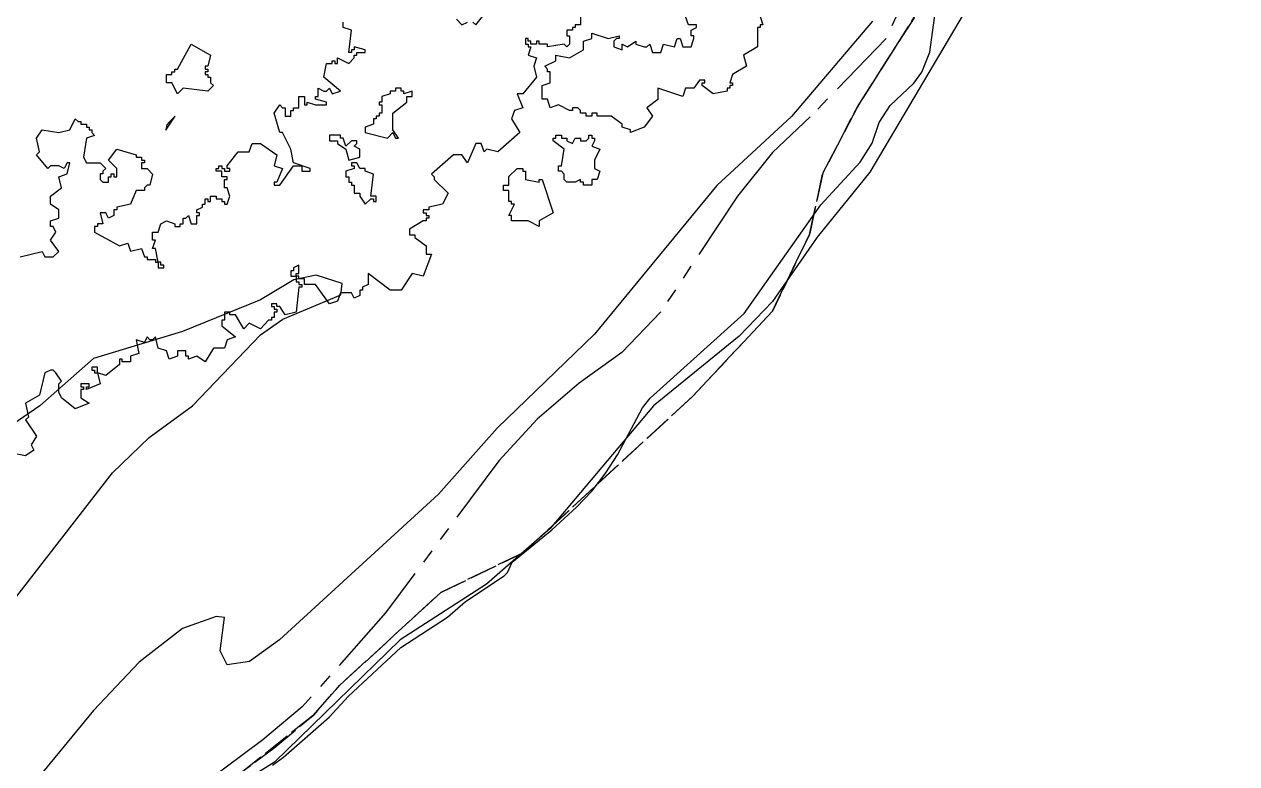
# Model space of a CAD drawing. Header units: metres. Extents: x -400 to 800, y -650 to 500.
# Drawn here: x 431.6 to 541.3, y -492.1 to -425.2 of the extents above; entities that cross this region are included whole.
import ezdxf

# ---------------------------------------------------------------- set-up
doc = ezdxf.new("R2010")
doc.units = ezdxf.units.M
doc.header["$LTSCALE"] = 2
for name, pattern in [('DASHDOT', [3.556, 2.54, -0.508, 0, -0.508]), ('DASHED', [1.524, 1.27, -0.254]), ('PHANTOM', [6.35, 3.175, -0.635, 0.635, -0.635, 0.635, -0.635])]:
    doc.linetypes.add(name, pattern=pattern)
for name, color, linetype in [('SITE-FLOOD-LIMIT', 5, 'DASHED'), ('SITE-PROPERTY', 7, 'PHANTOM'), ('SITE-SETBACK-WATER', 1, 'DASHDOT'), ('SITE-TREE-CANOPY', 94, 'CONTINUOUS'), ('SITE-WATER-EDGE', 5, 'CONTINUOUS'), ('TOPO-CONTOUR-MAJOR', 8, 'CONTINUOUS'), ('TOPO-CONTOUR-MINOR', 9, 'CONTINUOUS')]:
    doc.layers.add(name, color=color, linetype=linetype)

msp = doc.modelspace()

# ---------------------------------------------------------------- linework, layer by layer
at = {"layer": 'SITE-FLOOD-LIMIT'}
for points in [[(447.55, -495.62), (454.15, -490.72), (457.73, -487.73), (460.13, -485.02), (469.26, -476.64), (476.71, -473.04), (492.08, -458.87), (499.29, -451.18), (502.65, -444.22), (503.85, -438.69), (506.98, -432.69), (515.38, -419.47), (524.27, -404.1), (529.56, -393.05), (533.16, -382.72), (534.6, -375.52), (535.56, -364.71), (535.56, -356.3), (537, -350.53), (539.41, -344.77), (541.33, -336.6), (540.85, -326.51), (538.69, -313.54)], [(538.69, -313.54), (540.85, -326.51), (541.33, -336.6), (539.41, -344.77), (537, -350.53), (535.56, -356.3), (535.56, -364.71), (534.6, -375.52), (533.16, -382.72), (529.56, -393.05), (524.27, -404.1), (515.38, -419.47), (506.98, -432.69), (503.85, -438.69), (502.65, -444.22), (499.29, -451.18), (492.08, -458.87), (476.71, -473.04), (469.26, -476.64), (460.13, -485.02), (457.73, -487.73), (451.03, -493.09)]]:
    msp.add_lwpolyline(points, dxfattribs=at)
at = {"layer": 'SITE-PROPERTY'}
msp.add_lwpolyline([(512.72, -419.55), (509.59, -426.5), (502.71, -433.59), (499.29, -436.82), (496.13, -440.77), (489.18, -451.22), (485.66, -454.91), (481.78, -457.69), (478, -460.94), (474.53, -464.73), (464.26, -478.47), (456.73, -486.99), (453.15, -489.97), (446.55, -494.87)], dxfattribs=at)
at = {"layer": 'SITE-SETBACK-WATER'}
msp.add_lwpolyline([(444.68, -434.08), (444.45, -434.3), (444.38, -434.8), (445.23, -433.51)], close=True, dxfattribs=at)
at = {"layer": 'SITE-TREE-CANOPY'}
for points in [[(481.93, -424.51), (481.93, -425.25), (481.43, -425.25), (481.43, -425.51), (481.18, -425.51), (481.18, -425.75), (480.68, -425.75), (480.68, -426.25), (480.93, -426.25), (480.93, -427.01), (480.68, -427.26), (480.43, -427.01), (478.93, -427.26), (478.93, -427.01), (478.18, -427.01), (478.18, -426.75), (477.93, -426.75), (477.93, -427.01), (477.43, -427.01), (477.43, -426.75), (477.18, -426.75), (477.18, -426.51), (476.93, -426.51), (476.93, -427.01), (477.18, -427.01), (477.18, -427.26), (477.43, -427.26), (477.18, -428.01), (477.93, -428.26), (477.68, -429.01), (477.93, -430), (476.68, -431.5), (476.18, -431.5), (476.68, -432.76), (475.93, -433.01), (475.68, -433.76), (476.43, -435.01), (474.43, -436.75), (473.43, -436.51), (473.18, -436.75), (472.93, -436.01), (472.43, -436.01), (471.68, -437.76), (471.18, -437.01), (470.43, -437.01), (468.43, -438.76), (468.68, -439.01), (468.68, -439.26), (469.93, -440.5), (469.43, -441.5), (468.18, -441.76), (468.18, -442), (467.68, -442), (467.68, -442.26), (467.93, -442.26), (467.93, -442.51), (468.18, -442.51), (468.18, -442.76), (467.93, -442.76), (467.93, -443.01), (467.68, -443.01), (466.43, -443.76), (466.43, -444.25), (466.93, -444.25), (466.93, -444.51), (467.93, -445.25), (467.93, -446.01), (468.43, -446.01), (467.68, -448.01), (466.68, -447.76), (465.68, -449.26), (464.68, -449.26), (462.68, -447.76), (462.68, -448.76), (462.18, -449.01), (462.18, -449.26), (461.93, -449.26), (461.93, -449.76), (461.43, -450), (461.18, -449.5), (460.18, -449.5), (459.93, -450.26), (459.18, -450.5), (457.93, -448.76), (456.93, -448.76), (456.93, -448.26), (456.43, -448.26), (456.43, -448.01), (456.18, -448.01), (456.18, -448.51), (456.43, -448.51), (456.43, -448.76), (456.68, -448.76), (456.68, -449.01), (456.43, -449.01), (456.18, -451.26), (455.18, -451.5), (454.68, -450.76), (454.43, -450.76), (454.43, -450.5), (453.93, -450.5), (453.93, -450.76), (454.18, -450.76), (454.18, -451), (454.43, -451), (454.43, -451.26), (454.18, -451.26), (454.18, -451.76), (453.93, -451.76), (453.93, -452), (453.68, -452), (452.93, -452.76), (451.93, -452.26), (451.43, -452.76), (450.68, -451.5), (450.18, -451.5), (450.18, -451.26), (449.68, -451.26), (449.68, -452), (449.43, -452), (449.43, -452.5), (450.68, -453.51), (449.93, -453.76), (449.68, -454.51), (448.68, -454.51), (447.93, -455.75), (447.18, -455.25), (446.43, -455.51), (446.43, -455.25), (446.18, -455.25), (446.18, -454.76), (445.43, -454.76), (445.43, -455.25), (444.68, -455.51), (444.43, -454.76), (443.68, -454.51), (443.43, -453.51), (443.18, -453.76), (442.93, -453.76), (442.68, -453.51), (442.43, -454.01), (441.68, -453.76), (441.93, -455.01), (441.18, -455.25), (441.18, -455.75), (440.43, -455.75), (440.43, -455.51), (440.18, -455.51), (440.18, -456.01), (438.93, -457.01), (438.18, -456.75), (438.43, -457.75), (437.18, -458.25), (437.18, -458.01), (437.43, -458.01), (437.43, -457.75), (436.68, -457.75), (436.68, -458.01), (436.93, -458.01), (436.93, -458.25), (436.68, -458.25), (436.68, -459.01), (437.43, -459.51), (436.18, -460.01), (434.93, -459.01), (434.68, -458.51), (434.68, -457.75), (434.93, -457.51), (434.43, -456.75), (434.18, -456.51), (433.93, -456.51), (433.43, -456.75), (432.93, -458.76), (431.68, -459.51), (431.93, -460.76), (431.68, -461), (432.68, -462.5), (432.18, -463.26), (432.43, -463.76), (431.68, -464.26), (430.43, -464.01)], [(470.68, -424.75), (471.18, -425.25), (471.68, -425.01)], [(472.18, -425.01), (472.43, -425.25), (473.43, -424.01)], [(497.93, -423.75), (498.43, -425.25), (498.18, -425.25), (498.18, -425.51), (497.93, -425.51), (497.93, -427.26), (496.68, -428.01), (496.93, -429), (495.68, -429.76), (495.43, -430.5), (495.68, -430.5), (495.68, -430.76), (495.43, -430.76), (495.43, -431), (495.18, -431), (495.18, -431.26), (493.93, -431.51), (492.93, -430.76), (492.93, -430.5), (493.18, -430.5), (493.18, -430.26), (492.68, -430.26), (492.18, -431), (491.43, -431), (491.18, -431.76), (488.93, -431), (488.93, -432.01), (487.93, -432.76), (488.43, -433.51), (487.68, -434.51), (486.43, -435.01), (486.43, -434.75), (485.68, -434.51), (485.68, -434.25), (484.68, -433.51), (483.43, -433.51), (483.43, -433.26), (482.93, -433.26), (482.93, -433.51), (482.43, -433.51), (482.43, -433.26), (481.93, -433.26), (481.93, -433.01), (481.68, -432.76), (481.18, -432.76), (481.18, -433.01), (480.93, -433.01), (479.93, -432.51), (479.18, -432.76), (478.93, -432), (478.43, -432), (478.43, -430.76), (479.18, -430.5), (479.18, -429.5), (478.93, -429.5), (478.93, -429.26), (478.68, -429), (479.68, -428.51), (479.68, -428.01), (480.93, -428.26), (482.18, -427.51), (482.18, -426.75), (482.93, -426.51), (482.93, -426.01), (484.43, -426.51), (485.43, -426.25), (485.43, -426.51), (485.18, -426.51), (484.93, -426.75), (484.93, -427.26), (485.68, -427.51), (485.68, -427.01), (486.18, -427.26), (486.93, -426.75), (486.93, -427.01), (487.68, -427.26), (487.93, -427.26), (488.18, -427.01), (488.43, -427.76), (489.18, -427.76), (489.43, -427.01), (490.43, -427.26), (490.68, -426.51), (490.93, -426.51), (491.18, -427.26), (491.93, -427.26), (492.18, -426.51), (492.18, -426.25), (491.93, -426.25), (491.93, -425.75), (492.43, -425.51), (492.43, -425.25), (491.68, -425.25), (491.43, -424.51)], [(431.18, -446.25), (433.18, -445.76), (433.43, -446.25), (434.18, -446.25), (434.68, -445.76), (433.93, -444.76), (434.43, -444.01), (434.18, -443.5), (433.93, -443.5), (433.93, -443), (434.68, -442.76), (434.68, -442), (433.93, -441.5), (433.93, -440.76), (434.93, -440.01), (434.68, -439.01), (435.43, -438.75), (435.68, -437.75), (435.43, -437.75), (435.18, -438.25), (434.68, -438.01), (433.93, -438.01), (433.68, -438.25), (432.68, -437.01), (432.93, -436.75), (432.68, -435.51), (433.18, -434.76), (434.68, -435.01), (435.68, -434.76), (436.18, -433.76), (436.43, -434), (436.68, -434), (436.68, -434.26), (437.18, -434.26), (437.18, -434.51), (437.43, -434.51), (437.43, -434.76), (437.68, -434.76), (437.68, -435.01), (437.93, -435.26), (437.18, -435.51), (436.93, -437.25), (437.18, -437.75), (438.43, -437.75), (438.93, -438.25), (438.68, -438.51), (438.68, -438.75), (438.43, -438.75), (438.43, -439.26), (438.68, -439.51), (439.18, -439.51), (439.18, -439.01), (439.43, -439.01), (439.43, -438.75), (439.68, -438.75), (439.68, -439.01), (439.93, -439.01), (439.93, -438.25), (439.18, -437.51), (439.93, -436.51), (441.68, -437.01), (441.68, -437.25), (442.18, -437.25), (442.18, -437.51), (442.43, -437.51), (442.43, -437.75), (442.18, -437.75), (442.18, -438.25), (442.68, -438.25), (443.18, -438.76), (442.93, -439.76), (442.68, -439.76), (442.43, -440.01), (442.43, -440.26), (441.68, -440.26), (441.18, -441.5), (439.93, -441.76), (439.93, -442), (439.68, -442), (439.68, -442.5), (439.18, -442.76), (438.93, -442.26), (438.43, -442.26), (438.68, -443.26), (438.18, -443.26), (438.18, -443.5), (437.93, -443.5), (437.93, -444.01), (440.18, -445.26), (440.93, -445.01), (441.18, -445.75), (442.18, -445.51), (442.43, -446.25), (442.68, -446.25), (442.68, -446.51), (443.43, -446.51), (443.43, -446.75), (443.68, -446.75), (443.43, -445.51), (443.18, -445.51), (443.43, -444.76), (443.18, -444.76), (443.18, -444.01), (443.68, -444.01), (443.93, -443.26), (444.43, -443), (445.18, -443.26), (445.18, -443.51), (445.68, -443.51), (445.68, -443.26), (445.93, -443.26), (445.93, -442.76), (446.18, -442.76), (446.43, -442.5), (446.68, -443.26), (447.18, -443.26), (447.18, -442.5), (447.43, -442.5), (447.43, -442.26), (447.18, -442.26), (447.18, -442), (447.68, -441.76), (447.68, -441.5), (447.93, -441.5), (447.93, -441), (448.18, -441), (448.18, -441.26), (448.43, -441.26), (448.43, -440.76), (448.93, -440.76), (448.93, -441), (449.43, -441), (449.43, -441.26), (449.68, -441.26), (449.68, -441.5), (449.93, -441.5), (450.18, -440.76), (449.93, -440.01), (449.68, -440.01), (449.68, -439.26), (449.93, -439.26), (449.93, -439.01), (449.43, -439.01), (449.43, -438.51), (448.93, -438.51), (448.93, -438.25), (449.18, -438.25), (449.18, -438.01), (449.43, -438.01), (449.43, -438.25), (449.68, -438.25), (449.68, -438.51), (450.18, -438.51), (450.18, -438.25), (449.93, -438.25), (449.93, -438.01), (450.93, -436.75), (451.93, -436.75), (452.18, -436.01), (452.93, -436.01), (454.43, -437.01), (454.18, -438.01), (454.93, -438.26), (454.43, -439.51), (454.18, -439.51), (454.18, -439.76), (454.68, -439.76), (455.93, -438.01), (456.68, -438.01), (456.68, -438.51), (457.43, -438.51), (457.43, -438.26), (455.93, -437.75), (455.68, -436.51), (454.93, -435.01), (454.68, -435.01), (454.18, -433.26), (454.68, -432.5), (454.93, -432.76), (455.18, -432.76), (455.18, -433.51), (455.68, -433.51), (455.68, -433), (455.93, -433), (455.93, -432.76), (456.43, -432.76), (456.43, -431.76), (456.93, -431.76), (456.93, -432.5), (457.18, -432.5), (457.18, -432.26), (457.93, -432.5), (458.93, -432.5), (458.93, -432.26), (457.93, -432), (457.93, -431.76), (458.18, -431.76), (458.18, -431), (458.68, -431.26), (458.93, -431.26), (459.18, -431), (459.43, -431.5), (460.18, -431.26), (458.68, -430), (458.93, -428.76), (459.43, -428.76), (459.43, -428.51), (459.68, -428.51), (459.68, -428.76), (459.93, -428.76), (459.93, -428.26), (460.93, -428.76), (461.43, -428.26), (461.43, -428.01), (461.68, -428.01), (461.68, -427.75), (462.43, -427.75), (462.43, -427.51), (461.43, -427.25), (461.43, -427.51), (461.18, -427.51), (461.18, -427.75), (460.93, -427.75), (461.18, -425.75), (460.43, -425.51), (460.43, -425.01)]]:
    msp.add_lwpolyline(points, dxfattribs=at)
for points in [[(447.93, -429.26), (448.18, -429.26), (448.18, -429.51), (447.93, -429.51), (447.93, -429.76), (448.18, -429.76), (448.18, -430.01), (448.43, -430.01), (448.43, -430.5), (448.68, -430.76), (448.18, -431.26), (445.93, -431), (445.43, -431.5), (444.93, -430.51), (444.43, -430.51), (444.43, -429.76), (444.93, -429.76), (444.93, -429.51), (445.18, -429.51), (445.18, -429.26), (445.43, -429.26), (446.68, -427.01), (448.43, -428.01), (448.18, -429.01), (447.93, -429.01)], [(464.43, -435.51), (464.93, -435.01), (465.18, -435.51), (465.43, -435.51), (464.93, -434.75), (464.93, -433.26), (466.18, -432.26), (466.18, -431.76), (466.68, -431.76), (466.68, -431.26), (465.93, -431.5), (465.93, -431.26), (465.68, -431.26), (465.68, -431), (465.18, -431), (465.18, -431.26), (464.68, -431.26), (464.68, -431.5), (463.93, -431.76), (463.93, -432.26), (463.68, -432.26), (463.68, -432.5), (463.93, -432.5), (463.93, -433.26), (463.68, -433.26), (463.68, -433.51), (463.43, -433.51), (463.43, -433.76), (463.18, -433.76), (463.18, -434.26), (462.43, -434.51), (462.43, -435.01)], [(460.68, -436.51), (460.93, -437.51), (461.93, -437.25), (461.93, -436.51), (461.43, -436.25), (461.68, -436.01), (461.68, -435.75), (461.18, -435.75), (460.68, -436.25), (460.43, -435.51), (460.18, -435.51), (460.18, -435.25), (459.18, -435.25), (459.18, -435.75), (459.93, -435.75), (459.93, -436.01)], [(482.93, -435.51), (483.18, -435.51), (483.18, -435.75), (482.93, -436.25), (483.68, -436.51), (483.18, -437.51), (483.18, -438.26), (483.68, -438.51), (483.43, -439.26), (482.93, -439.26), (482.93, -439.76), (482.18, -439.76), (482.18, -439.5), (481.93, -439.5), (481.93, -439.26), (481.43, -439.5), (480.68, -439.5), (480.43, -439.26), (480.43, -438.76), (480.18, -438.51), (479.93, -438.51), (479.93, -438.01), (480.18, -438.01), (480.43, -436.51), (479.43, -435.75), (479.43, -435.51), (479.68, -435.51), (479.68, -435.25), (480.18, -435.25), (480.18, -435.51), (480.68, -435.51), (480.68, -435.75), (481.18, -436.01), (481.43, -435.51), (481.93, -435.51), (481.93, -435.75), (482.43, -435.75), (482.68, -435.51), (482.68, -435.25), (482.93, -435.25)], [(462.43, -441.5), (462.93, -441), (463.18, -441), (463.18, -441.26), (463.43, -441.26), (463.43, -440.76), (462.93, -440.76), (463.18, -438.76), (462.43, -438.51), (462.43, -438.26), (461.93, -438.26), (461.68, -437.76), (461.18, -437.76), (461.18, -438.01), (461.43, -438.01), (461.43, -438.26), (460.68, -438.51), (460.68, -439.01), (460.93, -439.01), (460.93, -439.51), (461.18, -439.51), (461.18, -439.76), (461.43, -439.76), (461.43, -440.5), (461.93, -440.5), (461.93, -440.76)], [(476.68, -438.51), (476.93, -438.51), (476.93, -439.26), (478.18, -439.5), (478.18, -439.26), (478.43, -439.26), (479.43, -442.26), (478.18, -443.01), (478.18, -443.51), (477.18, -443.01), (475.68, -443.01), (475.68, -442.51), (475.43, -442.51), (475.93, -441.5), (475.68, -441.5), (475.68, -441.26), (475.43, -441.26), (475.43, -440.26), (474.93, -440.26), (474.93, -439.76), (475.43, -439.76), (475.43, -439), (476.18, -438.26), (476.68, -438.26)], [(443.68, -447.01), (443.68, -447.25), (444.18, -447.25), (444.18, -447.01), (443.93, -447.01), (443.93, -446.75), (443.68, -446.75)], [(456.18, -447.76), (456.43, -447.76), (456.43, -447.01), (455.93, -447.25), (455.93, -447.51), (455.68, -447.51), (455.68, -448.01), (456.18, -448.01)], [(438.18, -456.25), (437.68, -456.25), (437.68, -456.51), (437.93, -456.51), (437.93, -456.75), (438.18, -456.75)]]:
    msp.add_lwpolyline(points, close=True, dxfattribs=at)
at = {"layer": 'SITE-WATER-EDGE'}
msp.add_lwpolyline([(454.02, -492.27), (455.04, -491.54), (459.15, -487.92), (460.92, -486.03), (465.64, -481.61), (469.88, -478.86), (471.49, -477.45), (474.99, -475.13), (475.3, -474.83), (475.72, -473.9), (479.33, -470.95), (481.54, -468.91), (482.96, -467.42), (484.2, -465.8), (485.26, -464.16), (487.54, -459.93), (488.21, -459.05), (496.73, -451.39), (503.67, -441.54), (507.22, -437.69), (508.31, -435.97), (508.95, -434.11), (509.94, -432.57), (512.08, -430.54), (512.82, -429.54), (513.53, -427.74), (514.23, -422.61)], dxfattribs=at)
at = {"layer": 'TOPO-CONTOUR-MAJOR'}
for points in [[(508.36, -424.92), (501.03, -433.55), (494.26, -439.8), (483.17, -453.24), (474.36, -461.77), (469.07, -467.73), (454.66, -480.91), (451.94, -482.87), (449.92, -483.19), (449.28, -481.92), (449.7, -478.9), (448.92, -478.82), (445.89, -479.88), (441.97, -482.93), (437.83, -487.32), (432.79, -493.45)], [(430.16, -477.89), (439.55, -465.8), (442.87, -462.6), (446.79, -459.75), (452.95, -453.3), (454.96, -451.9), (460.23, -449.68), (460.34, -448.67), (457.98, -447.92), (455.97, -448.35), (452.95, -450.15), (445.89, -453), (437.83, -455.45), (432.98, -459.75), (426.75, -463.98)]]:
    msp.add_lwpolyline(points, dxfattribs=at)
at = {"layer": 'TOPO-CONTOUR-MINOR'}
msp.add_lwpolyline([(517.43, -422.82), (508.11, -438.59), (503.33, -444.49), (499.3, -450.31), (496.27, -453.44), (488.51, -459.75), (479.16, -470.84), (473.39, -475.87), (465.6, -480.91), (454.22, -492), (440.85, -500.37)], dxfattribs=at)

doc.saveas('drawing.dxf')
